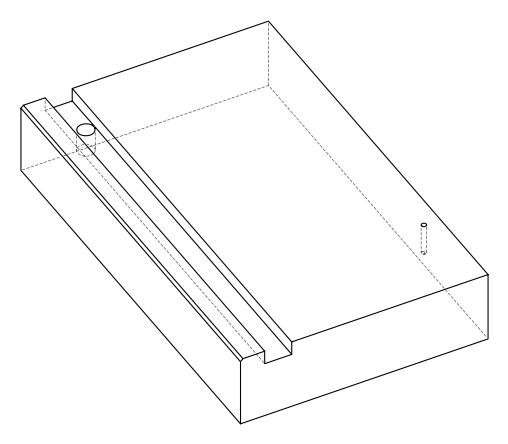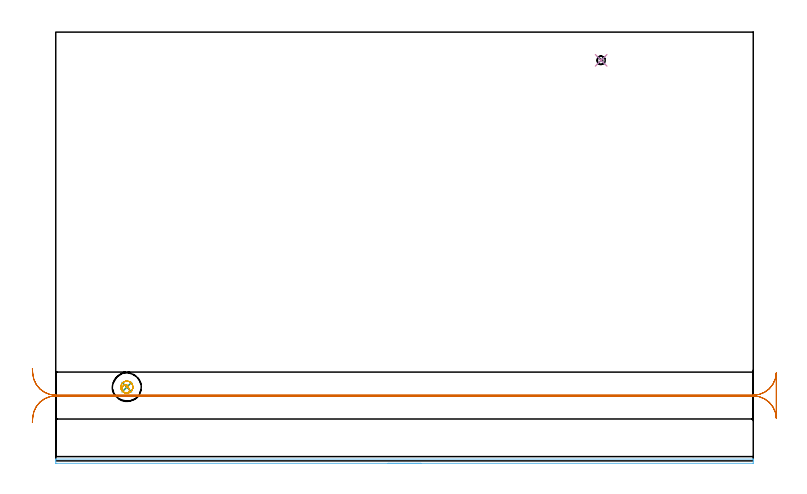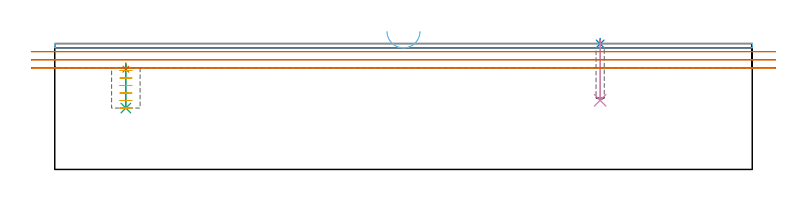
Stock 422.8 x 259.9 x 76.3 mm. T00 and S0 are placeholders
(PLAN: 7 operations, 5 tool changes, 10.6 min)
(1 SPOT_DRILL | STEP1POCKET | NXT0321_9005460120000 | 0.03 min | 1596 mm3)
(2 SPOT_DRILL_1 | STEP1POCKET_1 | NXT0321_9005460120000 | 0.03 min | 0 mm3)
(3 DRILL_BLIND_HOLE_INTO_CENTER | STEP1POCKET | NXT0301_128 | 0.11 min | 2688 mm3)
(4 DRILL_BLIND_HOLE_INTO_CENTER_1 | STEP1POCKET_1 | UGT0301_445 | 0.15 min | 644 mm3)
(5 MILL_ROUGH_BLIND_HOLE_CONTOUR | STEP1POCKET | NXT0201_013 | Spiral | 0.94 min | 4891 mm3)
(6 AREA_MILL | FG_CHAMFER_SURFACE | UGT0205_001 | 3.54 min | 1429 mm3)
(7 MILL_RECTANGULAR_SLOT | SLOT_RECTANGULAR | UGT0201_006 | Follow Part, ap 7, ae 75% | 5.83 min | 174314 mm3)
(TOOL NXT0321_9005460120000 | NC Spot Drill, 142deg, 12mm, Carbide, Uncoated | D12 PA142 FL30 Z2)
(TOOL NXT0301_128 | Carbide Drill 12mm [861.1-1200-036A1-GP GC34] | D12 PA150 FL37.4 Z2)
(TOOL UGT0301_445 | Carbide Drill 5.0 mm | D5 PA118 FL52 Z2)
(TOOL NXT0201_013 | ENDMILL 10mm | D10 FL30 Z4)
(TOOL UGT0205_001 | Chamfer Mill 20 x 3 x 45 deg. | D20 FL50 Z2)
(TOOL UGT0201_006 | End Mill 28 mm | D28 FL25 Z2)
(OP 1 SPOT_DRILL)
G17 G21 G94 G90
T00 M6
G54
G17 G0 G90 X43.1 Y44.7 S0 M3
G43 Z86.3 H0
G94 G81 G98 Z60.755 F250. R64.5
G80
M5
M2
(OP 2 SPOT_DRILL_1)
G17 G21 G94 G90
T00 M6
G54
G17 G0 G90 X330.6 Y242.8 S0 M3
G43 Z86.3 H0
G94 G81 G98 Z76.085 F250. R79.3
G80
M5
M2
(OP 3 DRILL_BLIND_HOLE_INTO_CENTER)
G17 G21 G94 G90
T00 M6
G54
G17 G0 G90 X43.1 Y44.7 S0 M3
G43 Z86.3 H1
G94 G81 G98 Z37.2 F250. R63.5
G80
M5
M2
(OP 4 DRILL_BLIND_HOLE_INTO_CENTER_1)
G17 G21 G94 G90
T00 M6
G54
G17 G0 G90 X330.6 Y242.8 S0 M3
G43 Z86.3 H0
G94 G81 G98 Z41.9 F250. R78.3
G80
M5
M2
(OP 5 MILL_ROUGH_BLIND_HOLE_CONTOUR)
G17 G21 G94 G90
T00 M6
G54
G17 G0 G90 X43.1 Y44.7 S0 M3
G43 Z86.3 H0
Z59.95
G94 G3 X43.516 Y45.622 R0.555 F250.
X41.893 Y46.069 R1.537
X40.249 Y43.417 R2.41
X42.643 Y41.079 R2.772
X46.721 Y44.243 R3.65
X42.643 Y41.079 R-3.65
X44.682 Y42.661 R1.825
X43.1 Y44.7 R1.825
G0 Z55.4
G3 X43.516 Y45.622 R0.555
X41.893 Y46.069 R1.537
X40.249 Y43.417 R2.41
X42.643 Y41.079 R2.772
X46.721 Y44.243 R3.65
X42.643 Y41.079 R-3.65
X44.682 Y42.661 R1.825
X43.1 Y44.7 R1.825
G0 Z50.85
G3 X43.516 Y45.622 R0.555
X41.893 Y46.069 R1.537
X40.249 Y43.417 R2.41
X42.643 Y41.079 R2.772
X46.721 Y44.243 R3.65
X42.643 Y41.079 R-3.65
X44.682 Y42.661 R1.825
X43.1 Y44.7 R1.825
G0 Z46.3
G3 X43.516 Y45.622 R0.555
X41.893 Y46.069 R1.537
X40.249 Y43.417 R2.41
X42.643 Y41.079 R2.772
X46.721 Y44.243 R3.65
X42.643 Y41.079 R-3.65
X44.682 Y42.661 R1.825
X43.1 Y44.7 R1.825
G0 Z41.75
G3 X43.516 Y45.622 R0.555
X41.893 Y46.069 R1.537
X40.249 Y43.417 R2.41
X42.643 Y41.079 R2.772
X46.721 Y44.243 R3.65
X42.643 Y41.079 R-3.65
X44.682 Y42.661 R1.825
X43.1 Y44.7 R1.825
G0 Z37.2
G3 X43.516 Y45.622 R0.555
X41.893 Y46.069 R1.537
X40.249 Y43.417 R2.41
X42.643 Y41.079 R2.772
X46.721 Y44.243 R3.65
X42.643 Y41.079 R-3.65
X44.682 Y42.661 R1.825
X43.1 Y44.7 R1.825
G0 Z86.3
M5
M2
(OP 6 AREA_MILL)
G17 G21 G94 G90
T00 M6
G54
G17 G0 G90 X221.4 Y-1.5 S1061 M3
G43 Z86.3 H0
Z83.7
G94 G1 X221.362 Z82.828 F250.
X221.248 Z81.963
X221.059 Z81.112
X220.797 Z80.28
X220.463 Z79.474
X220.06 Z78.7
X219.592 Z77.964
X219.06 Z77.272
X218.471 Z76.629
X217.828 Z76.04
X217.136 Z75.508
X216.4 Z75.04
X215.626 Z74.637
X214.82 Z74.303
X213.988 Z74.041
X213.137 Z73.852
X212.272 Z73.738
X211.4 Z73.7
X0.615
X0.382 Y-1.499 Z73.701
X0.003 Y-1.491 Z73.705
X0. Y-1.411 Z73.786
Y-0.2 Z74.995
Y0.464 Z75.664
Y0.782 Z75.982
X0.01 Y1.094 Z76.293
X0.169 Y1.1 Z76.3
X422.631
X422.79 Y1.094 Z76.293
X422.8 Y0.782 Z75.982
Y0.464 Z75.664
Y-0.2 Z74.995
Y-1.411 Z73.786
X422.797 Y-1.491 Z73.705
X422.418 Y-1.5 Z73.7
X211.4
X210.528 Z73.738
X209.664 Z73.852
X208.812 Z74.041
X207.98 Z74.303
X207.174 Z74.637
X206.4 Z75.04
X205.664 Z75.508
X204.972 Z76.04
X204.329 Z76.629
X203.74 Z77.272
X203.209 Z77.964
X202.74 Z78.7
X202.337 Z79.474
X202.003 Z80.28
X201.741 Z81.112
X201.552 Z81.963
X201.438 Z82.828
X201.4 Z83.7
G0 Z86.3
M5
M2
(OP 7 MILL_RECTANGULAR_SLOT)
G17 G21 G94 G90
T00 M6
G54
G17 G0 G90 X-14.166 Y23.322 S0 M3
G43 Z86.3 H0
Z71.367
G94 G1 X-13.97 Y26.316 F250.
G2 X0. Y39.4 R14. F500.
G1 X422.8
G2 X436.79 Y25.929 R14.
G1 X436.8
Y53.271
X436.79
G2 X422.8 Y39.8 R14.
G1 X0.
G2 X-13.97 Y52.884 R14.
G1 X-14.166 Y55.878 F250.
G0 Y23.322 Z66.433
G1 X-13.97 Y26.316
G2 X0. Y39.4 R14. F500.
G1 X422.8
G2 X436.79 Y25.929 R14.
G1 X436.8
Y53.271
X436.79
G2 X422.8 Y39.8 R14.
G1 X0.
G2 X-13.97 Y52.884 R14.
G1 X-14.166 Y55.878 F250.
G0 Y23.322 Z61.5
G1 X-13.97 Y26.316
G2 X0. Y39.4 R14. F500.
G1 X422.8
G2 X436.79 Y25.929 R14.
G1 X436.8
Y53.271
X436.79
G2 X422.8 Y39.8 R14.
G1 X0.
G2 X-13.97 Y52.884 R14.
G1 X-14.166 Y55.878 F250.
G0 Z86.3
M5
M2
